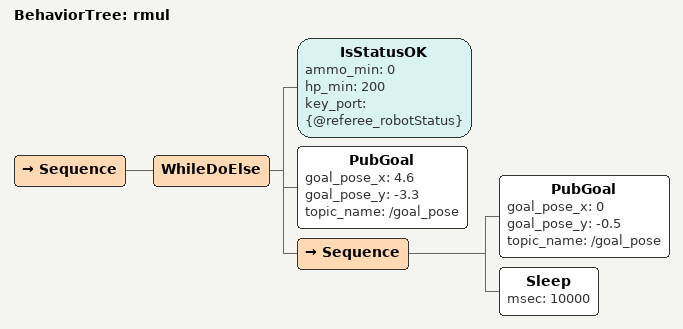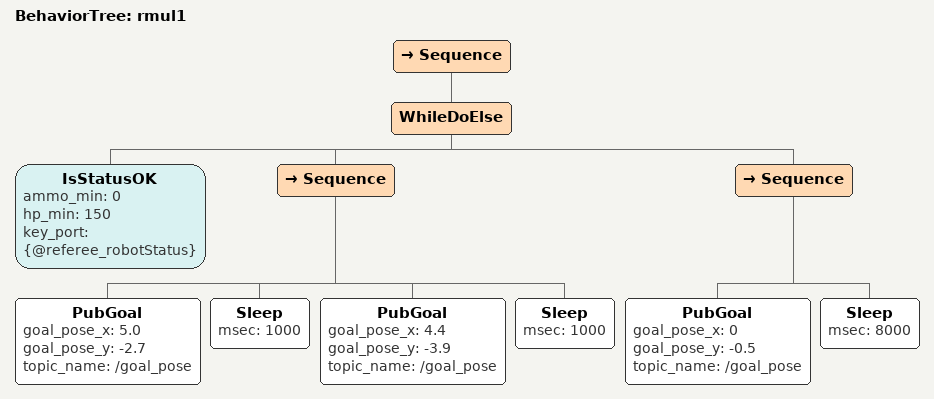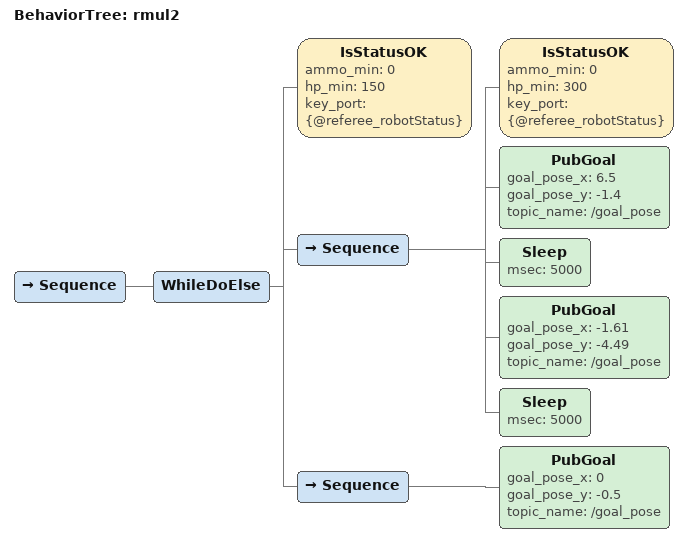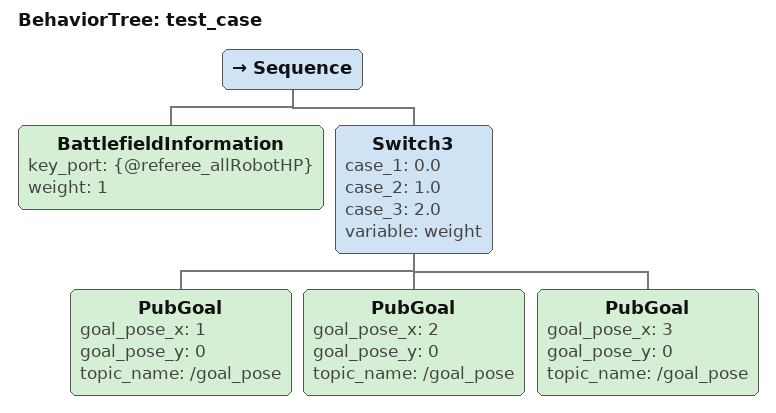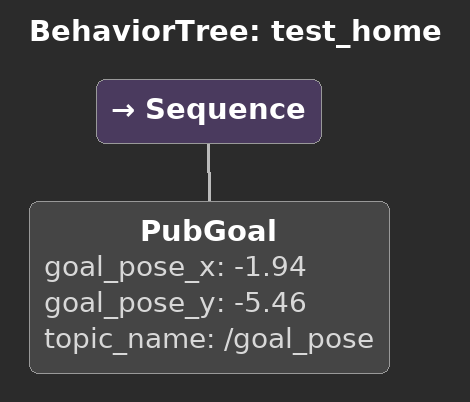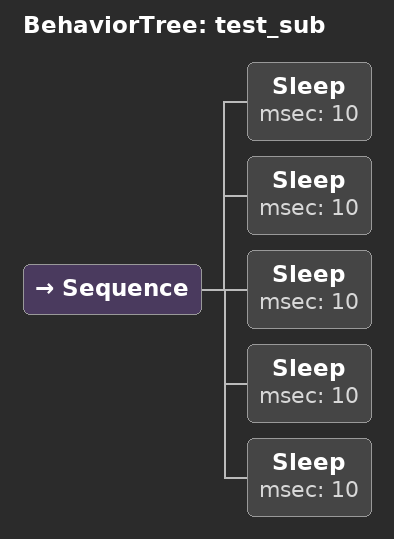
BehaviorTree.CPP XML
<?xml version="1.0" encoding="UTF-8"?>
<root BTCPP_format="4">
  <BehaviorTree ID="rmul">
    <Sequence>
      <WhileDoElse>
        <IsStatusOK ammo_min="0"
                    hp_min="200"
                    key_port="{@referee_robotStatus}"/>
        <PubGoal goal_pose_x="4.6"
                 goal_pose_y="-3.3"
                 topic_name="/goal_pose"/>
        <Sequence>
          <PubGoal goal_pose_x="0"
                   goal_pose_y="-0.5"
                   topic_name="/goal_pose"/>
          <Sleep msec="10000"/>
        </Sequence>
      </WhileDoElse>
    </Sequence>
  </BehaviorTree>

  <BehaviorTree ID="rmul1">
    <Sequence>
      <WhileDoElse>
        <IsStatusOK ammo_min="0"
                    hp_min="150"
                    key_port="{@referee_robotStatus}"/>
        <Sequence>
          <PubGoal goal_pose_x="5.0"
                   goal_pose_y="-2.7"
                   topic_name="/goal_pose"/>
          <Sleep msec="1000"/>
          <PubGoal goal_pose_x="4.4"
                   goal_pose_y="-3.9"
                   topic_name="/goal_pose"/>
          <Sleep msec="1000"/>
        </Sequence>
        <Sequence>
          <PubGoal goal_pose_x="0"
                   goal_pose_y="-0.5"
                   topic_name="/goal_pose"/>
          <Sleep msec="8000"/>
        </Sequence>
      </WhileDoElse>
    </Sequence>
  </BehaviorTree>

  <BehaviorTree ID="rmul2">
    <Sequence>
      <WhileDoElse>
        <IsStatusOK ammo_min="0"
                    hp_min="150"
                    key_port="{@referee_robotStatus}"/>
        <Sequence>
          <IsStatusOK ammo_min="0"
                      hp_min="300"
                      key_port="{@referee_robotStatus}"/>
          <PubGoal goal_pose_x="6.5"
                   goal_pose_y="-1.4"
                   topic_name="/goal_pose"/>
          <Sleep msec="5000"/>
          <PubGoal goal_pose_x="-1.61"
                   goal_pose_y="-4.49"
                   topic_name="/goal_pose"/>
          <Sleep msec="5000"/>
        </Sequence>
        <Sequence>
          <PubGoal goal_pose_x="0"
                   goal_pose_y="-0.5"
                   topic_name="/goal_pose"/>
        </Sequence>
      </WhileDoElse>
    </Sequence>
  </BehaviorTree>

  <BehaviorTree ID="test_case">
    <Sequence>
      <BattlefieldInformation key_port="{@referee_allRobotHP}"
                              weight="1"/>
      <Switch3 case_1="0.0"
               case_2="1.0"
               case_3="2.0"
               variable="weight">
        <PubGoal goal_pose_x="1"
                 goal_pose_y="0"
                 topic_name="/goal_pose"/>
        <PubGoal goal_pose_x="2"
                 goal_pose_y="0"
                 topic_name="/goal_pose"/>
        <PubGoal goal_pose_x="3"
                 goal_pose_y="0"
                 topic_name="/goal_pose"/>
      </Switch3>
    </Sequence>
  </BehaviorTree>

  <BehaviorTree ID="test_home">
    <Sequence>
      <PubGoal goal_pose_x="-1.94"
               goal_pose_y="-5.46"
               topic_name="/goal_pose"/>
    </Sequence>
  </BehaviorTree>

  <BehaviorTree ID="test_sub">
    <Sequence>
      <Sleep msec="10"/>
      <Sleep msec="10"/>
      <Sleep msec="10"/>
      <Sleep msec="10"/>
      <Sleep msec="10"/>
    </Sequence>
  </BehaviorTree>

</root>
